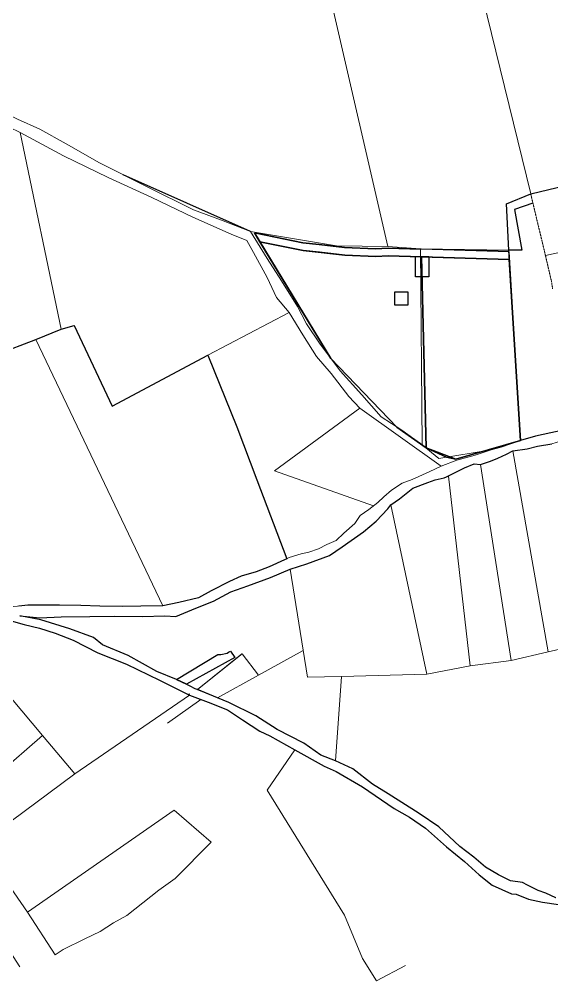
# Model space of a CAD drawing. Header units: millimetres. Extents: x 605783 to 626520, y 1302882 to 1324778.
# Drawn here: x 623903 to 624418, y 1322916 to 1323846 of the extents above; entities that cross this region are included whole.
import ezdxf

# ---------------------------------------------------------------- set-up
doc = ezdxf.new("R2010")
doc.units = ezdxf.units.MM
doc.linetypes.add('HIDDEN', pattern=[0.375, 0.25, -0.125])
for name, color, linetype in [('2', 7, 'Continuous'), ('3', 7, 'Continuous'), ('CVL_CUADCON_LIN', 8, 'Continuous'), ('CVL_CUADCON_TIT', 1, 'Continuous')]:
    doc.layers.add(name, color=color, linetype=linetype)

msp = doc.modelspace()

# ---------------------------------------------------------------- linework, layer by layer
at = {"layer": '2', "color": 1, "linetype": 'Continuous', "lineweight": 15}
for p, q in [((624397.48979, 1323677.65093), (624333.00079, 1323941.45893)), ((624192.95879, 1323914.52893), (624259.41879, 1323626.67393)), ((623875.84179, 1323750.46493), (623903.67279, 1323736.80593)), ((623943.27179, 1323546.56993), (623903.67279, 1323736.80593)), ((624397.48979, 1323677.65093), (624480.39179, 1323697.36593)), ((624374.18779, 1323667.88193), (624397.48979, 1323677.65093)), ((624376.45979, 1323623.18993), (624374.18779, 1323667.88193)), ((624126.40879, 1323641.25093), (624209.65979, 1323627.44293)), ((624411.77279, 1323618.03093), (624496.96579, 1323636.48693)), ((624209.65979, 1323627.44293), (624259.41879, 1323626.67393)), ((624259.41879, 1323626.67393), (624290.90679, 1323624.54393)), ((624290.90679, 1323624.54393), (624292.56379, 1323434.86993)), ((624290.90679, 1323624.54393), (624376.45979, 1323623.18993)), ((624387.73279, 1323438.99193), (624376.45979, 1323623.18993)), ((624085.25079, 1323521.42793), (624163.96079, 1323562.76593)), ((623918.83679, 1323536.58693), (623943.27179, 1323546.56993)), ((623943.27179, 1323546.56993), (623955.98779, 1323550.28793)), ((623955.98779, 1323550.28793), (623992.52779, 1323472.31893)), ((623850.88979, 1323510.66393), (623918.83679, 1323536.58693)), ((623918.83679, 1323536.58693), (624041.58179, 1323279.09593)), ((623992.52779, 1323472.31893), (624085.25079, 1323521.42793)), ((624085.25079, 1323521.42793), (624113.21879, 1323452.15393)), ((624232.38779, 1323470.34593), (624149.74179, 1323409.73693)), ((624232.38779, 1323470.34593), (624310.91479, 1323414.10393)), ((624113.21879, 1323452.15393), (624132.67679, 1323400.97093)), ((624368.97279, 1323432.58093), (624387.73279, 1323438.99193)), ((624380.35279, 1323429.16193), (624414.34979, 1323234.49693)), ((624378.60179, 1323226.19293), (624349.04279, 1323415.92693)), ((624149.74179, 1323409.73693), (624245.31179, 1323375.65693)), ((624132.67679, 1323400.97093), (624161.72979, 1323324.57493)), ((624317.99779, 1323404.46793), (624339.02879, 1323221.17093)), ((624296.93479, 1323213.08793), (624262.22479, 1323376.68093)), ((624164.84379, 1323314.39893), (624181.70379, 1323210.23093)), ((624414.34979, 1323234.49693), (624520.83579, 1323258.64793)), ((624378.60179, 1323226.19293), (624414.34979, 1323234.49693)), ((624296.93479, 1323213.08793), (624339.02879, 1323221.17093)), ((624339.02879, 1323221.17093), (624378.60179, 1323226.19293)), ((624181.70379, 1323210.23093), (624214.44779, 1323210.64693)), ((624214.44779, 1323210.64693), (624208.58579, 1323129.19093)), ((624214.44779, 1323210.64693), (624296.93479, 1323213.08793)), ((623956.63679, 1323116.73893), (624067.50879, 1323192.78393)), ((623895.42179, 1323189.33093), (623925.26879, 1323153.67193)), ((623839.72679, 1323079.25193), (623925.26879, 1323153.67193)), ((623925.26879, 1323153.67193), (623956.63679, 1323116.73893)), ((624142.69379, 1323100.81593), (624169.20979, 1323139.73993)), ((623863.94479, 1323047.81793), (623956.63679, 1323116.73893)), ((624217.46879, 1322980.02593), (624142.69379, 1323100.81593)), ((623910.61079, 1322982.91393), (624052.47479, 1323081.38493)), ((624052.47479, 1323081.38493), (624088.42779, 1323050.53393)), ((624088.42779, 1323050.53393), (624053.55479, 1323015.32793)), ((624053.55479, 1323015.32793), (624037.78679, 1323003.94493)), ((624037.78679, 1323003.94493), (624022.26879, 1322991.79693)), ((624022.26879, 1322991.79693), (624006.75179, 1322979.64993)), ((623910.61079, 1322982.91393), (623937.65479, 1322941.57993)), ((624006.75179, 1322979.64993), (623993.78679, 1322972.32293)), ((624234.95779, 1322937.94793), (624217.46879, 1322980.02593)), ((623993.78679, 1322972.32293), (623981.07379, 1322964.23193)), ((623981.07379, 1322964.23193), (623966.33179, 1322956.90993)), ((623966.33179, 1322956.90993), (623945.23679, 1322946.81193)), ((623945.23679, 1322946.81193), (623937.65479, 1322941.57993)), ((624248.27379, 1322916.42293), (624234.95779, 1322937.94793)), ((624276.37179, 1322931.04193), (624248.27379, 1322916.42293))]:
    msp.add_line(p, q, dxfattribs=at)
for points in [[(624126.40879, 1323641.25093), (624098.55879, 1323652.11593), (624071.46679, 1323662.21393), (624025.92679, 1323684.63293), (623980.38879, 1323707.56093), (623948.27579, 1323726.07493), (623922.73279, 1323740.22493), (623900.96679, 1323749.77693), (623857.44779, 1323770.91193), (623838.71479, 1323778.66493), (623811.85079, 1323784.95193), (623769.54679, 1323797.69893), (623738.86279, 1323802.23593), (623709.19379, 1323806.76493), (623682.54579, 1323807.46393), (623648.53679, 1323808.21593), (623622.65179, 1323809.16293), (623590.68179, 1323811.16893), (623554.63579, 1323810.91993), (623641.80679, 1323826.80193), (623733.02579, 1323840.62393), (623824.99879, 1323853.42393)], [(623903.67279, 1323736.80593), (623945.65979, 1323714.41193), (623988.67179, 1323693.53393), (624030.93179, 1323673.93193), (624070.65679, 1323655.10893), (624107.86179, 1323638.58993), (624122.79679, 1323632.38793), (624129.31979, 1323620.91393), (624142.61179, 1323596.69393), (624151.61979, 1323577.32893), (624163.96079, 1323562.76593)], [(624292.56379, 1323434.86993), (624272.85979, 1323448.97793), (624252.89179, 1323461.81893), (624234.24979, 1323483.03093), (624213.08279, 1323506.29093), (624193.96379, 1323532.07693), (624180.64279, 1323551.97993), (624171.86879, 1323568.54993), (624156.54879, 1323593.29293), (624142.73379, 1323614.97693), (624126.40879, 1323641.25093)], [(624163.96079, 1323562.76593), (624177.01579, 1323541.08693), (624190.33179, 1323520.42093), (624204.43579, 1323503.81293), (624221.54879, 1323481.59693), (624232.38779, 1323470.34593)], [(624387.73279, 1323438.99193), (624402.18579, 1323443.10293), (624417.14879, 1323446.45193), (624433.63379, 1323450.06193)], [(624359.33679, 1323430.00993), (624308.72079, 1323421.54893), (624292.56379, 1323434.86993)], [(624380.35279, 1323429.16193), (624394.07279, 1323431.09493), (624403.98879, 1323433.56393), (624417.96479, 1323435.74893), (624426.35679, 1323438.22893)], [(624310.91479, 1323414.10393), (624326.12279, 1323419.99593), (624343.87279, 1323424.87893), (624359.33679, 1323430.00993), (624368.97279, 1323432.58093)], [(624349.04279, 1323415.92693), (624358.70779, 1323418.90493), (624365.58279, 1323421.90393), (624373.98279, 1323425.65193), (624380.35279, 1323429.16193)], [(623903.43079, 1322930.03893), (623843.21979, 1323022.34293), (623792.70479, 1323099.43293), (623775.35979, 1323124.78893), (623739.94379, 1323165.33293), (623652.54879, 1323265.68393), (623562.86979, 1323366.02793), (623510.39579, 1323422.27393)], [(624315.96279, 1323403.72093), (624333.53579, 1323412.48293), (624342.95379, 1323416.47893), (624349.04279, 1323415.92693)], [(624249.61479, 1323379.10093), (624255.43379, 1323384.45493), (624262.77079, 1323391.08393), (624273.15479, 1323397.72393), (624282.78679, 1323401.31093), (624299.25979, 1323408.73093), (624310.91479, 1323414.10393)], [(624262.22479, 1323376.68093), (624270.64079, 1323382.71393), (624283.39979, 1323392.77993), (624297.90679, 1323398.51693), (624305.02979, 1323401.00593), (624313.92679, 1323402.97293), (624317.99779, 1323404.46793)], [(624164.00979, 1323325.72593), (624175.41879, 1323329.31993), (624183.02779, 1323330.86793), (624192.40679, 1323334.20093), (624200.26079, 1323338.54493), (624209.38379, 1323342.38393), (624216.72079, 1323349.52293), (624227.34879, 1323358.70293), (624232.39879, 1323366.34193), (624241.00879, 1323372.21393), (624249.61479, 1323379.10093)], [(624164.84379, 1323314.39893), (624180.87279, 1323319.87093), (624203.00879, 1323327.83893), (624215.24779, 1323336.13093), (624235.65279, 1323350.71393), (624248.15879, 1323361.03593), (624259.40679, 1323372.89093), (624262.22479, 1323376.68093)], [(624041.58179, 1323279.09593), (624057.05379, 1323282.19393), (624076.32579, 1323286.82793), (624088.48479, 1323293.72793), (624106.22079, 1323302.67593), (624117.37179, 1323307.79293), (624131.82379, 1323311.90493), (624144.49779, 1323316.77193), (624159.44979, 1323323.42493), (624164.00979, 1323325.72593)], [(623903.29379, 1323269.26193), (623922.62679, 1323267.37593), (623943.44879, 1323268.49693), (623971.11879, 1323268.80693), (623994.47379, 1323269.14693), (624022.13779, 1323268.69493), (624043.71779, 1323269.30193), (624054.12079, 1323268.71993), (624073.46779, 1323276.96093), (624090.51979, 1323283.69593), (624107.33279, 1323292.71693), (624123.86979, 1323298.43993), (624145.75379, 1323306.40993), (624164.84379, 1323314.39893)], [(623887.52879, 1323277.59893), (623911.12579, 1323279.70493), (623941.58279, 1323279.79993), (623962.39479, 1323279.35693), (623980.67179, 1323278.65293), (624002.24579, 1323278.46593), (624020.26379, 1323278.77693), (624041.58179, 1323279.09593)], [(624067.50879, 1323192.78393), (624038.52679, 1323207.17693), (624006.49579, 1323222.57693), (623978.79379, 1323233.66993), (623954.89479, 1323245.79293), (623937.35979, 1323252.59893), (623922.36879, 1323257.37993), (623907.38279, 1323260.89093), (623894.93379, 1323264.66293), (623889.59179, 1323268.20393)], [(623903.29379, 1323269.26193), (623923.61079, 1323265.51493), (623951.81279, 1323256.70893), (623974.68379, 1323248.39593), (623983.33579, 1323241.30693), (624007.98979, 1323230.96693), (624035.95979, 1323215.55393), (624056.54679, 1323207.23293), (624073.07279, 1323198.89893), (624105.35079, 1323185.53293), (624131.53579, 1323172.65593), (624152.13779, 1323159.50693), (624178.07179, 1323146.11993), (624194.35479, 1323134.73693), (624208.58579, 1323129.19093)], [(624169.20979, 1323139.73993), (624145.30679, 1323153.38693), (624135.64679, 1323157.93093), (624118.60579, 1323168.80293), (624104.10479, 1323178.41393), (624085.55279, 1323185.97893), (624067.50879, 1323192.78393), (624067.24979, 1323194.30693)], [(624078.56071, 1323188.61588), (624046.28323, 1323165.62816)], [(624378.81579, 1323000.38693), (624360.25979, 1323008.96793), (624347.53579, 1323018.83793), (624333.53279, 1323031.75393), (624315.97179, 1323045.92793), (624295.60579, 1323064.15993), (624280.34179, 1323074.78493), (624265.33979, 1323083.12293), (624234.81279, 1323103.86393), (624209.38279, 1323118.77493), (624197.68979, 1323124.07493), (624169.20979, 1323139.73993)], [(624208.58579, 1323129.19093), (624225.36279, 1323121.36593), (624244.44879, 1323106.68893), (624259.70879, 1323097.33493), (624289.72079, 1323078.37093), (624308.80079, 1323065.21693), (624328.91479, 1323046.22293), (624342.65579, 1323035.84793), (624353.85579, 1323026.22693), (624366.31679, 1323018.89693), (624378.01179, 1323013.08893), (624389.43779, 1323011.60093), (624394.52379, 1323008.82093), (624404.69279, 1323003.77093), (624412.06279, 1323000.99893), (624421.97479, 1322996.71093)], [(623863.94479, 1323047.81793), (623881.79079, 1323024.49593), (623910.61079, 1322982.91393)], [(624477.07879, 1322988.24293), (624467.43979, 1322986.68893), (624448.40479, 1322986.88193), (624439.00979, 1322988.12393), (624424.53579, 1322990.11093), (624408.79279, 1322992.34893), (624395.33079, 1322995.35593), (624383.38579, 1323000.14693), (624378.81579, 1323000.38693)]]:
    msp.add_lwpolyline(points, dxfattribs=at)
at = {"layer": '3', "color": 1, "linetype": 'HIDDEN', "lineweight": 15}
for p, q in [((624397.48979, 1323677.65093), (624411.77279, 1323618.03093)), ((624411.77279, 1323618.03093), (624417.49079, 1323593.42093)), ((624417.49079, 1323593.42093), (624418.80179, 1323585.55293))]:
    msp.add_line(p, q, dxfattribs=at)
at = {"layer": 'CVL_CUADCON_LIN', "color": 1, "ltscale": 0.5}
for p, q in [((624316.13843, 1323422.73025), (624296.55763, 1323431.84903)), ((624324.98727, 1323421.08767), (624316.13843, 1323422.73025))]:
    msp.add_line(p, q, dxfattribs=at)
at = {"layer": 'CVL_CUADCON_LIN', "color": 1, "lineweight": 15, "ltscale": 0.5}
for p, q in [((624118.1954, 1323232.57271), (624075.13019, 1323198.04117)), ((624075.13019, 1323198.04117), (624094.51311, 1323189.96019))]:
    msp.add_line(p, q, dxfattribs=at)
at = {"layer": 'CVL_CUADCON_LIN', "color": 1, "ltscale": 0.5, "flags": 128}
for points in [[(624126.40879, 1323641.25093), (624003.15779, 1323696.09693)], [(624399.62745, 1323668.7279), (624381.78231, 1323662.51962), (624389.00575, 1323622.99137), (624376.45979, 1323623.18993)], [(624387.73279, 1323438.99193), (624376.45979, 1323623.18993)], [(624268.01869, 1323451.93727), (624296.55763, 1323431.84903)], [(624387.73279, 1323438.99193), (624324.98727, 1323421.08767)], [(624055.0288, 1323207.84648), (624094.89312, 1323232.1719)], [(624107.17238, 1323235.1038), (624111.28385, 1323229.07174), (624064.47366, 1323203.25904)], [(624094.89312, 1323232.1719), (624097.92719, 1323231.86057)], [(624097.92719, 1323231.86057), (624103.83204, 1323233.17789)], [(624103.83204, 1323233.17789), (624105.31576, 1323234.2829), (624107.17238, 1323235.1038)], [(624055.0288, 1323207.84648), (624064.47366, 1323203.25904)]]:
    msp.add_lwpolyline(points, dxfattribs=at)
for points in [[(624324.98727, 1323421.08767), (624387.73279, 1323438.99193), (624376.55402, 1323621.65018), (624259.51302, 1323625.13418), (624247.32747, 1323624.54058), (624217.34718, 1323625.62781), (624193.01631, 1323628.50163), (624177.21892, 1323630.30513), (624130.32929, 1323639.737), (624204.19681, 1323518.27554), (624268.01869, 1323451.93727), (624296.55763, 1323431.84903), (624316.13843, 1323422.73025)], [(624376.80266, 1323614.17238), (624259.76166, 1323617.65638), (624247.57611, 1323617.06278), (624217.59582, 1323618.15001), (624193.26495, 1323621.02383), (624177.46757, 1323622.82733), (624135.45509, 1323631.27815), (624204.19681, 1323518.27554), (624268.01869, 1323451.93727), (624296.55763, 1323431.84903), (624316.13843, 1323422.73025), (624324.98727, 1323421.08767), (624387.73279, 1323438.99193)], [(624291.97463, 1323616.69748), (624259.76166, 1323617.65638), (624247.57611, 1323617.06278), (624217.59582, 1323618.15001), (624193.26495, 1323621.02383), (624177.46757, 1323622.82733), (624135.45509, 1323631.27815), (624204.19681, 1323518.27554), (624268.01869, 1323451.93727), (624296.55763, 1323431.84903)], [(624135.45509, 1323631.27815), (624177.46757, 1323622.82733), (624217.59582, 1323618.15001), (624247.57611, 1323617.06278), (624259.76166, 1323617.65638), (624376.80266, 1323614.17238), (624387.73279, 1323438.99193), (624324.98727, 1323421.08767), (624296.55763, 1323431.84903), (624268.01869, 1323451.93727), (624204.19681, 1323518.27554)], [(624291.97463, 1323616.69748), (624296.55763, 1323431.84903), (624296.55763, 1323431.84903), (624316.13843, 1323422.73025), (624324.98727, 1323421.08767), (624387.73279, 1323438.99193), (624376.80266, 1323614.17238)], [(624387.73279, 1323438.99193), (624376.80266, 1323614.17238), (624291.97463, 1323616.69748), (624296.55763, 1323431.84903), (624316.13843, 1323422.73025), (624324.98727, 1323421.08767)], [(624064.47366, 1323203.25904), (624055.0288, 1323207.84648), (624094.89312, 1323232.1719), (624097.92719, 1323231.86057), (624103.83204, 1323233.17789), (624105.31576, 1323234.2829), (624107.17238, 1323235.1038), (624111.28385, 1323229.07174)]]:
    msp.add_lwpolyline(points, close=True, dxfattribs=at)
at = {"layer": 'CVL_CUADCON_LIN', "color": 1, "ltscale": 0.5}
for points in [[(624286.04018, 1323616.87413), (624298.90631, 1323616.87413), (624298.90631, 1323597.32895), (624286.04018, 1323597.32895)], [(624266.17571, 1323582.7956), (624278.52413, 1323582.7956), (624278.52413, 1323570.07337), (624266.17571, 1323570.07337)]]:
    msp.add_lwpolyline(points, close=True, dxfattribs=at)
at = {"layer": 'CVL_CUADCON_LIN', "color": 1, "lineweight": 15, "ltscale": 0.5, "flags": 128}
msp.add_lwpolyline([(624075.13019, 1323198.04117), (624094.51311, 1323189.96019), (624134.34916, 1323211.94515), (624118.42285, 1323232.75509)], close=True, dxfattribs=at)
msp.add_lwpolyline([(624075.13019, 1323198.04117), (624094.51311, 1323189.96019), (624134.34916, 1323211.94515), (624118.42285, 1323232.75509)], close=True, dxfattribs=at)
for points in [[(624134.34916, 1323211.94515), (624177.56599, 1323235.79592)], [(624094.51311, 1323189.96019), (624134.34916, 1323211.94515)], [(624094.51311, 1323189.96019), (624075.13019, 1323198.04117)]]:
    msp.add_lwpolyline(points, dxfattribs=at)
at = {"layer": 'CVL_CUADCON_TIT', "color": 1, "lineweight": 30, "ltscale": 0.5}
for p, q in [((624397.48979, 1323677.65093), (624480.39179, 1323697.36593)), ((624374.18779, 1323667.88193), (624397.48979, 1323677.65093)), ((624376.45979, 1323623.18993), (624374.18779, 1323667.88193)), ((624135.45509, 1323631.27815), (624130.32929, 1323639.737)), ((624130.32929, 1323639.737), (624177.21892, 1323630.30513)), ((624204.19681, 1323518.27554), (624135.45509, 1323631.27815)), ((624177.21892, 1323630.30513), (624193.01631, 1323628.50163)), ((624193.01631, 1323628.50163), (624217.34718, 1323625.62781)), ((624217.34718, 1323625.62781), (624247.32747, 1323624.54058)), ((624247.32747, 1323624.54058), (624259.51302, 1323625.13418)), ((624259.51302, 1323625.13418), (624290.90979, 1323624.19958)), ((624290.90979, 1323624.19958), (624290.90679, 1323624.54393)), ((624290.90679, 1323624.54393), (624376.45979, 1323623.18993)), ((623918.83679, 1323536.58693), (623943.27179, 1323546.56993)), ((623943.27179, 1323546.56993), (623955.98779, 1323550.28793)), ((623955.98779, 1323550.28793), (623992.52779, 1323472.31893)), ((623850.88979, 1323510.66393), (623918.83679, 1323536.58693)), ((623992.52779, 1323472.31893), (624085.25079, 1323521.42793)), ((624085.25079, 1323521.42793), (624113.21879, 1323452.15393)), ((624268.01869, 1323451.93727), (624204.19681, 1323518.27554)), ((624113.21879, 1323452.15393), (624132.67679, 1323400.97093)), ((624296.55763, 1323431.84903), (624268.01869, 1323451.93727)), ((624417.14879, 1323446.45193), (624402.18579, 1323443.10293)), ((624433.63379, 1323450.06193), (624417.14879, 1323446.45193)), ((624387.73279, 1323438.99193), (624324.98727, 1323421.08767)), ((624402.18579, 1323443.10293), (624387.73279, 1323438.99193)), ((624403.98879, 1323433.56393), (624417.96479, 1323435.74893)), ((624316.13843, 1323422.73025), (624296.55763, 1323431.84903)), ((624365.58279, 1323421.90393), (624373.98279, 1323425.65193)), ((624373.98279, 1323425.65193), (624380.35279, 1323429.16193)), ((624380.35279, 1323429.16193), (624394.07279, 1323431.09493)), ((624394.07279, 1323431.09493), (624403.98879, 1323433.56393)), ((624324.98727, 1323421.08767), (624316.13843, 1323422.73025)), ((624333.53579, 1323412.48293), (624342.95379, 1323416.47893)), ((624342.95379, 1323416.47893), (624349.04279, 1323415.92693)), ((624349.04279, 1323415.92693), (624358.70779, 1323418.90493)), ((624358.70779, 1323418.90493), (624365.58279, 1323421.90393)), ((624315.96038, 1323403.71973), (624333.53579, 1323412.48293)), ((624132.67679, 1323400.97093), (624161.72963, 1323324.57535)), ((624283.39979, 1323392.77993), (624297.90679, 1323398.51693)), ((624297.90679, 1323398.51693), (624305.02979, 1323401.00593)), ((624305.02979, 1323401.00593), (624313.92679, 1323402.97293)), ((624313.92679, 1323402.97293), (624315.96038, 1323403.71973)), ((624270.64079, 1323382.71393), (624283.39979, 1323392.77993)), ((624262.22479, 1323376.68093), (624270.64079, 1323382.71393)), ((624248.15879, 1323361.03593), (624259.40679, 1323372.89093)), ((624259.40679, 1323372.89093), (624262.22479, 1323376.68093)), ((624235.65279, 1323350.71393), (624248.15879, 1323361.03593)), ((624215.24779, 1323336.13093), (624235.65279, 1323350.71393)), ((624203.00879, 1323327.83893), (624215.24779, 1323336.13093)), ((624159.44979, 1323323.42493), (624144.49779, 1323316.77193)), ((624161.72963, 1323324.57535), (624159.44979, 1323323.42493)), ((624180.87279, 1323319.87093), (624203.00879, 1323327.83893)), ((624144.49779, 1323316.77193), (624131.82379, 1323311.90493)), ((624145.75379, 1323306.40993), (624164.84379, 1323314.39893)), ((624164.84379, 1323314.39893), (624180.87279, 1323319.87093)), ((624117.37179, 1323307.79293), (624106.22079, 1323302.67593)), ((624131.82379, 1323311.90493), (624117.37179, 1323307.79293)), ((624123.86979, 1323298.43993), (624145.75379, 1323306.40993)), ((624106.22079, 1323302.67593), (624088.48479, 1323293.72793)), ((624107.33279, 1323292.71693), (624123.86979, 1323298.43993)), ((624076.32579, 1323286.82793), (624057.05379, 1323282.19393)), ((624088.48479, 1323293.72793), (624076.32579, 1323286.82793)), ((624090.51979, 1323283.69593), (624107.33279, 1323292.71693)), ((623911.12579, 1323279.70493), (623902.20753, 1323278.90899)), ((623941.58279, 1323279.79993), (623911.12579, 1323279.70493)), ((623962.39479, 1323279.35693), (623941.58279, 1323279.79993)), ((623980.67179, 1323278.65293), (623962.39479, 1323279.35693)), ((624002.24579, 1323278.46593), (623980.67179, 1323278.65293)), ((624020.26379, 1323278.77693), (624002.24579, 1323278.46593)), ((624041.58179, 1323279.09593), (624020.26379, 1323278.77693)), ((624057.05379, 1323282.19393), (624041.58179, 1323279.09593)), ((624054.12079, 1323268.71993), (624073.46779, 1323276.96093)), ((624073.46779, 1323276.96093), (624090.51979, 1323283.69593)), ((623923.61079, 1323265.51493), (623903.29379, 1323269.26193)), ((623903.29379, 1323269.26193), (623922.62679, 1323267.37593)), ((623922.62679, 1323267.37593), (623943.44879, 1323268.49693)), ((623943.44879, 1323268.49693), (623971.11879, 1323268.80693)), ((623971.11879, 1323268.80693), (623994.47379, 1323269.14693)), ((623994.47379, 1323269.14693), (624022.13779, 1323268.69493)), ((624022.13779, 1323268.69493), (624043.71779, 1323269.30193)), ((624043.71779, 1323269.30193), (624054.12079, 1323268.71993)), ((623894.93379, 1323264.66293), (623907.38279, 1323260.89093)), ((623907.38279, 1323260.89093), (623922.36879, 1323257.37993)), ((623922.36879, 1323257.37993), (623937.35979, 1323252.59893)), ((623951.81279, 1323256.70893), (623923.61079, 1323265.51493)), ((623937.35979, 1323252.59893), (623954.89479, 1323245.79293)), ((623974.68379, 1323248.39593), (623951.81279, 1323256.70893)), ((623983.33579, 1323241.30693), (623974.68379, 1323248.39593)), ((623954.89479, 1323245.79293), (623978.79379, 1323233.66993)), ((624007.98979, 1323230.96693), (623983.33579, 1323241.30693)), ((623978.79379, 1323233.66993), (624006.49579, 1323222.57693)), ((624035.95979, 1323215.55393), (624007.98979, 1323230.96693)), ((624006.49579, 1323222.57693), (624038.52679, 1323207.17693)), ((624055.0288, 1323207.84648), (624035.95979, 1323215.55393)), ((624038.52679, 1323207.17693), (624067.50879, 1323192.78393)), ((624063.20411, 1323203.87567), (624055.0288, 1323207.84648)), ((624073.07279, 1323198.89893), (624063.20411, 1323203.87567)), ((624067.50879, 1323192.78393), (624085.55279, 1323185.97893)), ((624075.13496, 1323198.045), (624073.07279, 1323198.89893)), ((624075.13019, 1323198.04117), (624075.13496, 1323198.045)), ((624094.51311, 1323189.96019), (624075.13019, 1323198.04117)), ((624085.55279, 1323185.97893), (624104.10479, 1323178.41393)), ((624094.57576, 1323189.99476), (624094.51311, 1323189.96019)), ((624105.35079, 1323185.53293), (624094.57576, 1323189.99476)), ((624131.53579, 1323172.65593), (624105.35079, 1323185.53293)), ((624104.10479, 1323178.41393), (624118.60579, 1323168.80293)), ((624118.60579, 1323168.80293), (624135.64679, 1323157.93093)), ((624152.13779, 1323159.50693), (624131.53579, 1323172.65593)), ((624135.64679, 1323157.93093), (624145.30679, 1323153.38693)), ((624178.07179, 1323146.11993), (624152.13779, 1323159.50693)), ((624145.30679, 1323153.38693), (624169.20979, 1323139.73993)), ((624194.35479, 1323134.73693), (624178.07179, 1323146.11993)), ((624169.20979, 1323139.73993), (624197.68979, 1323124.07493)), ((624208.58579, 1323129.19093), (624194.35479, 1323134.73693)), ((624225.36279, 1323121.36593), (624208.58579, 1323129.19093)), ((624197.68979, 1323124.07493), (624209.38279, 1323118.77493)), ((624209.38279, 1323118.77493), (624234.81279, 1323103.86393)), ((624244.44879, 1323106.68893), (624225.36279, 1323121.36593)), ((624234.81279, 1323103.86393), (624265.33979, 1323083.12293)), ((624259.70879, 1323097.33493), (624244.44879, 1323106.68893)), ((624289.72079, 1323078.37093), (624259.70879, 1323097.33493)), ((624265.33979, 1323083.12293), (624280.34179, 1323074.78493)), ((624280.34179, 1323074.78493), (624295.60579, 1323064.15993)), ((624308.80079, 1323065.21693), (624289.72079, 1323078.37093)), ((624295.60579, 1323064.15993), (624315.97179, 1323045.92793)), ((624328.91479, 1323046.22293), (624308.80079, 1323065.21693)), ((624315.97179, 1323045.92793), (624333.53279, 1323031.75393)), ((624342.65579, 1323035.84793), (624328.91479, 1323046.22293)), ((624353.85579, 1323026.22693), (624342.65579, 1323035.84793)), ((624333.53279, 1323031.75393), (624347.53579, 1323018.83793)), ((624366.31679, 1323018.89693), (624353.85579, 1323026.22693)), ((624347.53579, 1323018.83793), (624360.25979, 1323008.96793)), ((624378.01179, 1323013.08893), (624366.31679, 1323018.89693)), ((624360.25979, 1323008.96793), (624378.81579, 1323000.38693)), ((624389.43779, 1323011.60093), (624378.01179, 1323013.08893)), ((624394.52379, 1323008.82093), (624389.43779, 1323011.60093)), ((624404.69279, 1323003.77093), (624394.52379, 1323008.82093)), ((624378.81579, 1323000.38693), (624383.38579, 1323000.14693)), ((624383.38579, 1323000.14693), (624395.33079, 1322995.35593)), ((624412.06279, 1323000.99893), (624404.69279, 1323003.77093)), ((624421.97479, 1322996.71093), (624412.06279, 1323000.99893)), ((624395.33079, 1322995.35593), (624408.79279, 1322992.34893)), ((624408.79279, 1322992.34893), (624424.53579, 1322990.11093))]:
    msp.add_line(p, q, dxfattribs=at)

doc.saveas('drawing.dxf')
